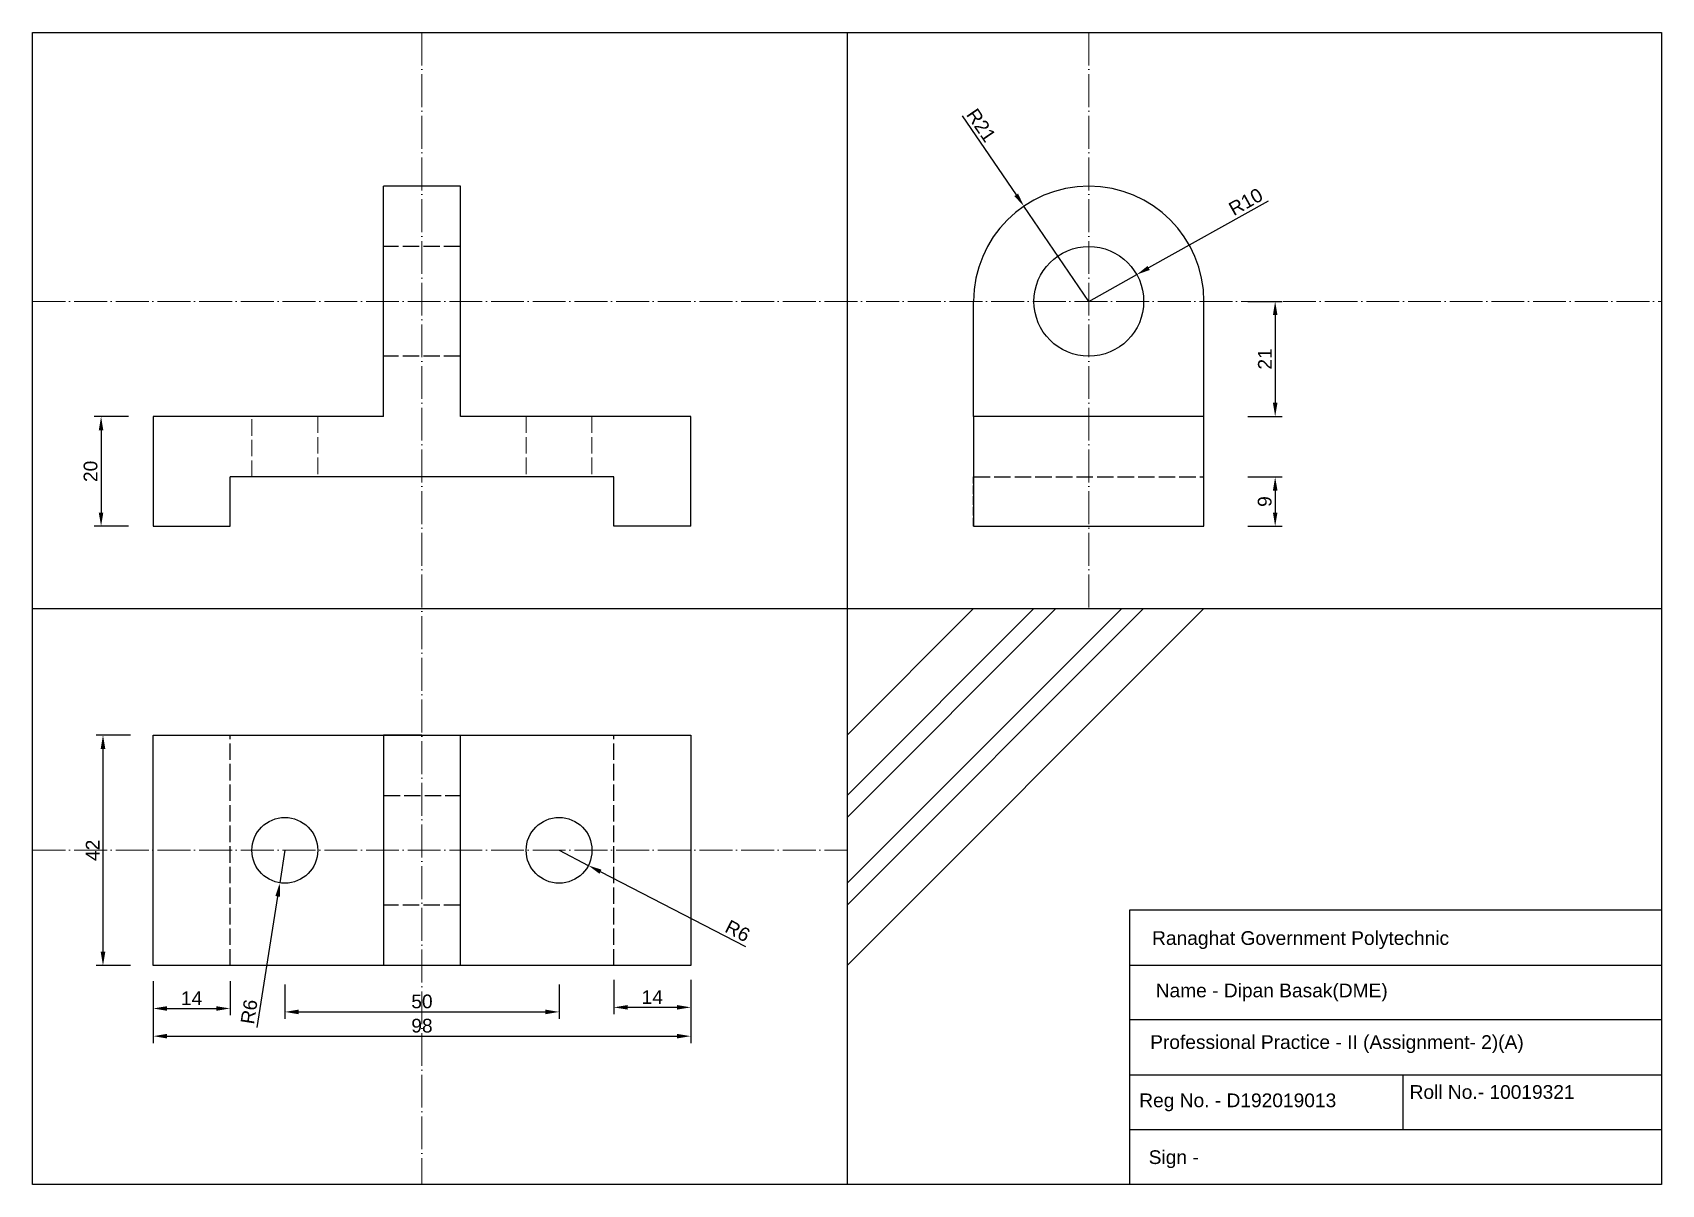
# Model space of a CAD drawing. Header units: millimetres. Extents: x 0 to 297, y 0 to 210.
import ezdxf

# ---------------------------------------------------------------- set-up
doc = ezdxf.new("R2010")
doc.units = ezdxf.units.MM
doc.linetypes.add('ACAD_ISO02W100', pattern=[15, 12, -3])
doc.linetypes.add('ACAD_ISO04W100', pattern=[30, 24, -3, 0, -3])
doc.styles.get("Standard").update_dxf_attribs({"font": 'arial.ttf'})
doc.dimstyles.new('ISO-25', dxfattribs={"dimtxt": 2.5, "dimasz": 2.5, "dimexe": 1.25, "dimexo": 0.625, "dimtad": 1, "dimdec": 0, "dimtxsty": 'Standard', "dimcen": 2.5, "dimadec": 0, "dimazin": 0, "dimtfac": 1, "dimtdec": 0, "dimtmove": 0, "dimatfit": 3, "dimfxl": 5, "dimfxlon": 1, "dimarcsym": 0})

# ---------------------------------------------------------------- blocks, each defined once
blk = doc.blocks.new('*D1')
at = {"color": 0, "lineweight": -2, "ltscale": 0.13, "transparency": 16777216}
for p, q in [((17.84, 81.91), (11.59, 81.91)), ((12.84, 79.41), (12.84, 42.41)), ((17.84, 39.91), (11.59, 39.91))]:
    blk.add_line(p, q, dxfattribs=at)
at = {"color": 0, "ltscale": 0.13, "transparency": 16777216}
for points in [[(12.42, 79.41), (13.26, 79.41), (12.84, 81.91)], [(12.42, 42.41), (13.26, 42.41), (12.84, 39.91)]]:
    blk.add_solid(points, dxfattribs=at)
at = {"layer": 'Defpoints', "color": 0, "ltscale": 0.13, "transparency": 16777216}
for p in [(22, 81.91), (12.84, 39.91), (22, 39.91)]:
    blk.add_point(p, dxfattribs=at)
at = {"color": 0, "ltscale": 0.13, "transparency": 16777216, "insert": (10.96, 60.91), "char_height": 2.5, "attachment_point": 5, "rotation": 90}
blk.add_mtext('42', dxfattribs=at)
blk = doc.blocks.new('*D2')
at = {"color": 0, "lineweight": -2, "ltscale": 0.13, "transparency": 16777216}
for p, q in [((22, 37.08), (22, 30.83)), ((36, 37.08), (36, 30.83)), ((24.5, 32.08), (33.5, 32.08))]:
    blk.add_line(p, q, dxfattribs=at)
at = {"color": 0, "lineweight": 0, "ltscale": 0.13, "transparency": 16777216}
for points in [[(24.5, 32.49), (24.5, 31.66), (22, 32.08)], [(33.5, 32.49), (33.5, 31.66), (36, 32.08)]]:
    blk.add_solid(points, dxfattribs=at)
at = {"layer": 'Defpoints', "color": 0, "lineweight": 0, "ltscale": 0.13, "transparency": 16777216}
for p in [(22, 39.91), (36, 39.91), (36, 32.08)]:
    blk.add_point(p, dxfattribs=at)
at = {"color": 0, "ltscale": 0.13, "transparency": 16777216, "insert": (29, 33.96), "char_height": 2.5, "attachment_point": 5}
blk.add_mtext('14', dxfattribs=at)
blk = doc.blocks.new('*D3')
at = {"color": 0, "lineweight": -2, "ltscale": 0.13, "transparency": 16777216}
for p, q in [((22, 32.03), (22, 25.78)), ((120, 32.03), (120, 25.78)), ((24.5, 27.03), (117.5, 27.03))]:
    blk.add_line(p, q, dxfattribs=at)
at = {"color": 0, "lineweight": 0, "ltscale": 0.13, "transparency": 16777216}
for points in [[(24.5, 27.44), (24.5, 26.61), (22, 27.03)], [(117.5, 27.44), (117.5, 26.61), (120, 27.03)]]:
    blk.add_solid(points, dxfattribs=at)
at = {"layer": 'Defpoints', "color": 0, "lineweight": 0, "ltscale": 0.13, "transparency": 16777216}
for p in [(22, 81.91), (120, 81.91), (120, 27.03)]:
    blk.add_point(p, dxfattribs=at)
at = {"color": 0, "ltscale": 0.13, "transparency": 16777216, "insert": (71, 28.93), "char_height": 2.5, "attachment_point": 5}
blk.add_mtext('98', dxfattribs=at)
blk = doc.blocks.new('*D4')
at = {"color": 0, "lineweight": -2, "ltscale": 0.13, "transparency": 16777216}
for p, q in [((106, 37.28), (106, 31.03)), ((120, 37.28), (120, 31.03)), ((117.5, 32.28), (108.5, 32.28))]:
    blk.add_line(p, q, dxfattribs=at)
at = {"color": 0, "ltscale": 0.13, "transparency": 16777216}
for points in [[(108.5, 32.7), (108.5, 31.87), (106, 32.28)], [(117.5, 32.7), (117.5, 31.87), (120, 32.28)]]:
    blk.add_solid(points, dxfattribs=at)
at = {"layer": 'Defpoints', "color": 0, "ltscale": 0.13, "transparency": 16777216}
for p in [(106, 39.91), (120, 39.91), (106, 32.28)]:
    blk.add_point(p, dxfattribs=at)
at = {"color": 0, "ltscale": 0.13, "transparency": 16777216, "insert": (113, 34.16), "char_height": 2.5, "attachment_point": 5}
blk.add_mtext('14', dxfattribs=at)
blk = doc.blocks.new('*D5')
at = {"color": 0, "lineweight": -2, "ltscale": 0.13, "transparency": 16777216}
for p, q in [((46, 36.45), (46, 30.2)), ((96, 36.45), (96, 30.2)), ((48.5, 31.45), (93.5, 31.45))]:
    blk.add_line(p, q, dxfattribs=at)
at = {"color": 0, "ltscale": 0.13, "transparency": 16777216}
for points in [[(48.5, 31.87), (48.5, 31.03), (46, 31.45)], [(93.5, 31.87), (93.5, 31.03), (96, 31.45)]]:
    blk.add_solid(points, dxfattribs=at)
at = {"layer": 'Defpoints', "color": 0, "ltscale": 0.13, "transparency": 16777216}
for p in [(46, 60.91), (96, 60.91), (96, 31.45)]:
    blk.add_point(p, dxfattribs=at)
at = {"color": 0, "ltscale": 0.13, "transparency": 16777216, "insert": (71, 33.35), "char_height": 2.5, "attachment_point": 5}
blk.add_mtext('50', dxfattribs=at)
blk = doc.blocks.new('*D6')
at = {"color": 0, "lineweight": -2, "ltscale": 0.13, "transparency": 16777216}
for p, q in [((96, 60.91), (101.33, 58.16)), ((130.04, 43.31), (103.55, 57.01))]:
    blk.add_line(p, q, dxfattribs=at)
at = {"color": 0, "lineweight": 0, "ltscale": 0.13, "transparency": 16777216}
blk.add_solid([(103.74, 57.38), (103.36, 56.64), (101.33, 58.16)], dxfattribs=at)
at = {"layer": 'Defpoints', "color": 0, "lineweight": 0, "ltscale": 0.13, "transparency": 16777216}
for p in [(96, 60.91), (101.33, 58.16)]:
    blk.add_point(p, dxfattribs=at)
at = {"color": 0, "ltscale": 0.13, "transparency": 16777216, "insert": (128.56, 46.21), "char_height": 2.5, "attachment_point": 5, "rotation": 332.6532}
blk.add_mtext('R6', dxfattribs=at)
blk = doc.blocks.new('*D7')
at = {"color": 0, "lineweight": -2, "ltscale": 0.13, "transparency": 16777216}
for p, q in [((46, 60.91), (45.08, 54.99)), ((40.96, 28.58), (44.69, 52.52))]:
    blk.add_line(p, q, dxfattribs=at)
at = {"color": 0, "ltscale": 0.13, "transparency": 16777216}
blk.add_solid([(44.28, 52.58), (45.1, 52.45), (45.08, 54.99)], dxfattribs=at)
at = {"layer": 'Defpoints', "color": 0, "ltscale": 0.13, "transparency": 16777216}
for p in [(46, 60.91), (45.08, 54.99)]:
    blk.add_point(p, dxfattribs=at)
at = {"color": 0, "ltscale": 0.13, "transparency": 16777216, "insert": (39.49, 31.48), "char_height": 2.5, "attachment_point": 5, "rotation": 81.1355}
blk.add_mtext('R6', dxfattribs=at)
blk = doc.blocks.new('*D8')
at = {"color": 0, "lineweight": -2, "ltscale": 0.13, "transparency": 16777216}
for p, q in [((17.49, 140), (11.24, 140)), ((12.49, 137.5), (12.49, 122.5)), ((17.49, 120), (11.24, 120))]:
    blk.add_line(p, q, dxfattribs=at)
at = {"color": 0, "ltscale": 0.13, "transparency": 16777216}
for points in [[(12.07, 137.5), (12.9, 137.5), (12.49, 140)], [(12.07, 122.5), (12.9, 122.5), (12.49, 120)]]:
    blk.add_solid(points, dxfattribs=at)
at = {"layer": 'Defpoints', "color": 0, "ltscale": 0.13, "transparency": 16777216}
for p in [(22, 140), (12.49, 120), (22, 120)]:
    blk.add_point(p, dxfattribs=at)
at = {"color": 0, "ltscale": 0.13, "transparency": 16777216, "insert": (10.58, 130), "char_height": 2.5, "attachment_point": 5, "rotation": 90}
blk.add_mtext('20', dxfattribs=at)
blk = doc.blocks.new('*D10')
at = {"color": 0, "lineweight": -2, "ltscale": 0.13, "transparency": 16777216}
for p, q in [((221.57, 129), (227.82, 129)), ((226.57, 126.5), (226.57, 122.5)), ((221.57, 120), (227.82, 120))]:
    blk.add_line(p, q, dxfattribs=at)
at = {"color": 0, "lineweight": 0, "ltscale": 0.13, "transparency": 16777216}
for points in [[(226.16, 126.5), (226.99, 126.5), (226.57, 129)], [(226.16, 122.5), (226.99, 122.5), (226.57, 120)]]:
    blk.add_solid(points, dxfattribs=at)
at = {"layer": 'Defpoints', "color": 0, "lineweight": 0, "ltscale": 0.13, "transparency": 16777216}
for p in [(171.59, 129), (171.59, 120), (226.57, 120)]:
    blk.add_point(p, dxfattribs=at)
at = {"color": 0, "ltscale": 0.13, "transparency": 16777216, "insert": (224.67, 124.5), "char_height": 2.5, "attachment_point": 5, "rotation": 90}
blk.add_mtext('9', dxfattribs=at)
blk = doc.blocks.new('*D11')
at = {"color": 0, "lineweight": -2, "ltscale": 0.13, "transparency": 16777216}
for p, q in [((221.57, 161), (227.82, 161)), ((226.57, 158.5), (226.57, 142.5)), ((221.57, 140), (227.82, 140))]:
    blk.add_line(p, q, dxfattribs=at)
at = {"color": 0, "lineweight": 0, "ltscale": 0.13, "transparency": 16777216}
for points in [[(226.16, 158.5), (226.99, 158.5), (226.57, 161)], [(226.16, 142.5), (226.99, 142.5), (226.57, 140)]]:
    blk.add_solid(points, dxfattribs=at)
at = {"layer": 'Defpoints', "color": 0, "lineweight": 0, "ltscale": 0.13, "transparency": 16777216}
for p in [(171.59, 161), (171.59, 140), (226.57, 140)]:
    blk.add_point(p, dxfattribs=at)
at = {"color": 0, "ltscale": 0.13, "transparency": 16777216, "insert": (224.69, 150.5), "char_height": 2.5, "attachment_point": 5, "rotation": 90}
blk.add_mtext('21', dxfattribs=at)
blk = doc.blocks.new('*D12')
at = {"color": 0, "lineweight": -2, "ltscale": 0.13, "transparency": 16777216}
for p, q in [((225.29, 179.24), (203.5, 167.09)), ((192.59, 161), (201.32, 165.87))]:
    blk.add_line(p, q, dxfattribs=at)
at = {"color": 0, "lineweight": 0, "ltscale": 0.13, "transparency": 16777216}
blk.add_solid([(203.3, 167.45), (203.71, 166.72), (201.32, 165.87)], dxfattribs=at)
at = {"layer": 'Defpoints', "color": 0, "lineweight": 0, "ltscale": 0.13, "transparency": 16777216}
for p in [(201.32, 165.87), (192.59, 161)]:
    blk.add_point(p, dxfattribs=at)
at = {"color": 0, "ltscale": 0.13, "transparency": 16777216, "insert": (221.21, 179.14), "char_height": 2.5, "attachment_point": 5, "rotation": 29.1488}
blk.add_mtext('R10', dxfattribs=at)
blk = doc.blocks.new('*D13')
at = {"color": 0, "lineweight": -2, "ltscale": 0.13, "transparency": 16777216}
for p, q in [((169.52, 194.84), (179.35, 180.42)), ((192.59, 161), (180.76, 178.35))]:
    blk.add_line(p, q, dxfattribs=at)
at = {"color": 0, "lineweight": 0, "ltscale": 0.13, "transparency": 16777216}
blk.add_solid([(179.69, 180.65), (179.01, 180.18), (180.76, 178.35)], dxfattribs=at)
at = {"layer": 'Defpoints', "color": 0, "lineweight": 0, "ltscale": 0.13, "transparency": 16777216}
for p in [(180.76, 178.35), (192.59, 161)]:
    blk.add_point(p, dxfattribs=at)
at = {"color": 0, "ltscale": 0.13, "transparency": 16777216, "insert": (172.97, 193.11), "char_height": 2.5, "attachment_point": 5, "rotation": 304.2788}
blk.add_mtext('R21', dxfattribs=at)

msp = doc.modelspace()

# ---------------------------------------------------------------- linework, layer by layer
at = {"color": 252, "linetype": 'ACAD_ISO04W100', "lineweight": 0, "ltscale": 0.25, "true_color": 0x939598}
for p, q in [((71, 210), (71, 0)), ((192.59, 210), (192.59, 105)), ((0, 161), (297, 161)), ((0, 60.91), (148.5, 60.91))]:
    msp.add_line(p, q, dxfattribs=at)
for p, q in [((148.5, 210), (148.5, 0)), ((0, 105), (0, 105)), ((0, 105), (297, 105)), ((22, 39.91), (22, 81.91)), ((22, 81.91), (120, 81.91)), ((71, 81.91), (66, 81.91)), ((120, 81.91), (120, 39.91)), ((297, 50), (200, 50)), ((200, 50), (200, 0)), ((120, 39.91), (22, 39.91)), ((200, 40), (297, 40)), ((297, 30), (200, 30)), ((200, 20), (297, 20)), ((249.92, 10), (249.92, 20)), ((200, 10), (297, 10)), ((297, 0), (297, 0))]:
    msp.add_line(p, q)
at = {"ltscale": 0.25}
for p, q in [((78, 182), (64, 182)), ((64, 140), (64, 182)), ((78, 140), (78, 182)), ((71, 81.91), (64, 81.91)), ((64, 81.91), (64, 39.91)), ((78, 39.91), (78, 81.91))]:
    msp.add_line(p, q, dxfattribs=at)
at = {"linetype": 'ACAD_ISO02W100', "ltscale": 0.25}
for p, q in [((78, 171), (64, 171)), ((78, 151), (64, 151)), ((171.59, 129), (213.59, 129)), ((64, 70.91), (78, 70.91)), ((78, 50.91), (64, 50.91))]:
    msp.add_line(p, q, dxfattribs=at)
at = {"ltscale": 0.13}
for p, q in [((171.59, 140), (171.59, 161)), ((213.59, 140), (213.59, 161)), ((22, 140), (22, 120)), ((64, 140), (22, 140)), ((120, 140), (78, 140)), ((120, 120), (120, 140)), ((213.59, 140), (171.59, 140)), ((171.59, 140), (171.59, 120)), ((213.59, 120), (213.59, 140)), ((36, 120), (36, 129)), ((106, 129), (36, 129)), ((106, 120), (106, 129)), ((22, 120), (36, 120)), ((120, 120), (106, 120)), ((171.59, 120), (213.59, 120))]:
    msp.add_line(p, q, dxfattribs=at)
at = {"linetype": 'ACAD_ISO02W100', "lineweight": 0, "ltscale": 0.25}
for p, q in [((40, 129), (40, 140)), ((52, 140), (52, 129)), ((90, 140), (90, 129)), ((102, 140), (102, 129))]:
    msp.add_line(p, q, dxfattribs=at)
at = {"linetype": 'ACAD_ISO02W100', "ltscale": 0.13}
for p, q in [((192.59, 140), (189.59, 140)), ((171.59, 120), (171.59, 129))]:
    msp.add_line(p, q, dxfattribs=at)
at = {"color": 252, "lineweight": 0, "ltscale": 0.25, "true_color": 0x939598}
for p, q in [((148.5, 81.91), (171.59, 105)), ((148.5, 70.91), (182.59, 105)), ((148.5, 66.91), (186.59, 105)), ((148.5, 54.91), (198.59, 105)), ((148.5, 50.91), (202.59, 105)), ((148.5, 39.91), (213.59, 105))]:
    msp.add_line(p, q, dxfattribs=at)
at = {"linetype": 'ACAD_ISO02W100', "lineweight": 25, "ltscale": 0.25}
for p, q in [((36, 39.91), (36, 81.91)), ((106, 39.91), (106, 81.91))]:
    msp.add_line(p, q, dxfattribs=at)
msp.add_lwpolyline([(0, 0), (0, 210), (297, 210), (297, 0), (0, 0)], close=True)
at = {"ltscale": 0.13}
msp.add_circle((192.59, 161), 10, dxfattribs=at)
for centre in [(46, 60.91), (96, 60.91)]:
    msp.add_circle(centre, 6)
msp.add_arc((192.59, 161), 21, 0, 180, dxfattribs=at)

# ---------------------------------------------------------------- texts
at = {"char_height": 2.5, "attachment_point": 1}
for s, width, insert in [('Ranaghat Government Polytechnic', 74.9597, (204.13, 46.17)), ('Professional Practice - II (Assignment- 2)(A)', 88.4589, (203.78, 27.2)), ('Roll No.- 10019321', 44.2413, (251.08, 18.1)), ('Reg No. - D192019013', 77.004, (201.79, 16.58))]:
    msp.add_mtext_dynamic_manual_height_columns(s, width=width, gutter_width=12.5, heights=[0], dxfattribs=dict(at, insert=insert))
for s, insert in [('Name - Dipan Basak(DME)', (204.79, 36.61)), ('Sign - ', (203.51, 6.22))]:
    msp.add_mtext(s, dxfattribs=dict(at, insert=insert))

# ---------------------------------------------------------------- dimensions: what is measured, and where the dimension line sits
at = {"ltscale": 0.13}
for center, mpoint, picture, middle in [((192.59, 161), (180.76, 178.35), '*D13', (171.42, 192.05)), ((192.59, 161), (201.32, 165.87), '*D12', (222.14, 177.48)), ((46, 60.91), (45.08, 54.99), '*D7', (41.36, 31.19)), ((96, 60.91), (101.33, 58.16), '*D6', (127.69, 44.52))]:
    dim = msp.add_radius_dim(center=center, mpoint=mpoint, dimstyle='ISO-25', dxfattribs=at)
    dim.commit()
    dim.dimension.update_dxf_attribs({"geometry": picture, "text_midpoint": middle, "dimtype": 164})
for base, p1, p2, angle, picture, middle in [((226.57, 140), (171.59, 161), (171.59, 140), 270, '*D11', (226.57, 150.5)), ((226.57, 120), (171.59, 129), (171.59, 120), 270, '*D10', (226.57, 124.5)), ((120, 27.03), (22, 81.91), (120, 81.91), 0, '*D3', (71, 27.03)), ((36, 32.08), (22, 39.91), (36, 39.91), 0, '*D2', (29, 32.08))]:
    dim = msp.add_linear_dim(base=base, p1=p1, p2=p2, angle=angle, dimstyle='ISO-25', dxfattribs=at)
    dim.commit()
    dim.dimension.update_dxf_attribs({"geometry": picture, "text_midpoint": middle, "dimtype": 161})
for p1, p2, distance, picture, middle in [((22, 140), (22, 120), -9.51, '*D8', (10.58, 130)), ((22, 81.91), (22, 39.91), -9.16, '*D1', (10.96, 60.91)), ((46, 60.91), (96, 60.91), -29.46, '*D5', (71, 33.35)), ((120, 39.91), (106, 39.91), 7.63, '*D4', (113, 34.16))]:
    dim = msp.add_aligned_dim(p1=p1, p2=p2, distance=distance, dimstyle='ISO-25', dxfattribs=at)
    dim.commit()
    dim.dimension.update_dxf_attribs({"geometry": picture, "text_midpoint": middle})

doc.saveas('drawing.dxf')
